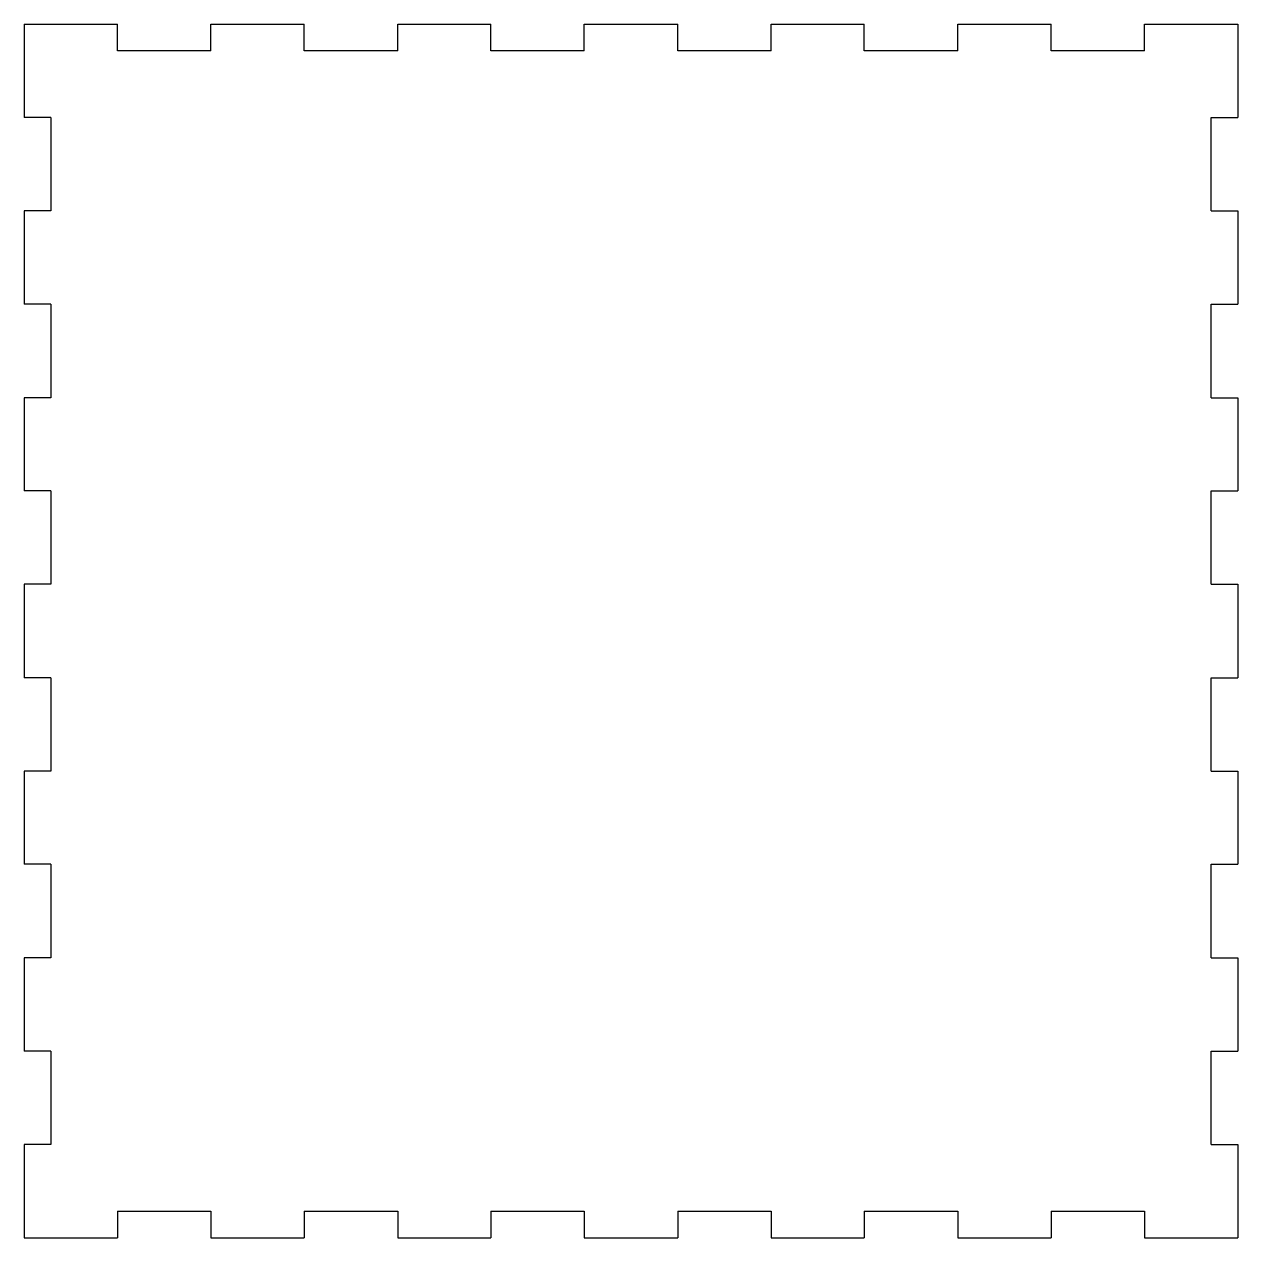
# Model space of a CAD drawing. Extents: x 0 to 126, y 1 to 126.
import ezdxf

# ---------------------------------------------------------------- set-up
doc = ezdxf.new("R2010")
doc.units = 0
doc.layers.add('VISIBLE', color=7, linetype='CONTINUOUS')

msp = doc.modelspace()

# ---------------------------------------------------------------- linework, layer by layer
at = {"layer": 'VISIBLE'}
for p, q in [((0.5, 126), (10.15, 126)), ((0.5, 126), (0.5, 116.35)), ((10.15, 123.25), (10.15, 126)), ((19.81, 126), (29.46, 126)), ((19.81, 123.25), (19.81, 126)), ((29.46, 123.25), (29.46, 126)), ((39.12, 126), (48.77, 126)), ((39.12, 123.25), (39.12, 126)), ((48.77, 123.25), (48.77, 126)), ((58.42, 126), (68.08, 126)), ((58.42, 123.25), (58.42, 126)), ((68.08, 123.25), (68.08, 126)), ((77.73, 126), (87.38, 126)), ((77.73, 123.25), (77.73, 126)), ((87.38, 123.25), (87.38, 126)), ((97.04, 126), (106.69, 126)), ((97.04, 123.25), (97.04, 126)), ((106.69, 123.25), (106.69, 126)), ((116.35, 126), (126, 126)), ((116.35, 123.25), (116.35, 126)), ((126, 126), (126, 116.35)), ((19.81, 123.25), (10.15, 123.25)), ((39.12, 123.25), (29.46, 123.25)), ((58.42, 123.25), (48.77, 123.25)), ((77.73, 123.25), (68.08, 123.25)), ((97.04, 123.25), (87.38, 123.25)), ((116.35, 123.25), (106.69, 123.25)), ((3.25, 116.35), (0.5, 116.35)), ((3.25, 116.35), (3.25, 106.69)), ((123.25, 106.69), (123.25, 116.35)), ((123.25, 116.35), (126, 116.35)), ((3.25, 106.69), (0.5, 106.69)), ((0.5, 106.69), (0.5, 97.04)), ((123.25, 106.69), (126, 106.69)), ((126, 106.69), (126, 97.04)), ((3.25, 97.04), (0.5, 97.04)), ((3.25, 97.04), (3.25, 87.38)), ((123.25, 87.38), (123.25, 97.04)), ((123.25, 97.04), (126, 97.04)), ((3.25, 87.38), (0.5, 87.38)), ((0.5, 87.38), (0.5, 77.73)), ((123.25, 87.38), (126, 87.38)), ((126, 87.38), (126, 77.73)), ((3.25, 77.73), (0.5, 77.73)), ((3.25, 77.73), (3.25, 68.08)), ((123.25, 68.08), (123.25, 77.73)), ((123.25, 77.73), (126, 77.73)), ((3.25, 68.08), (0.5, 68.08)), ((0.5, 68.08), (0.5, 58.42)), ((123.25, 68.08), (126, 68.08)), ((126, 68.08), (126, 58.42)), ((3.25, 58.42), (0.5, 58.42)), ((3.25, 58.42), (3.25, 48.77)), ((123.25, 48.77), (123.25, 58.42)), ((123.25, 58.42), (126, 58.42)), ((3.25, 48.77), (0.5, 48.77)), ((0.5, 48.77), (0.5, 39.12)), ((123.25, 48.77), (126, 48.77)), ((126, 48.77), (126, 39.12)), ((3.25, 39.12), (0.5, 39.12)), ((3.25, 39.12), (3.25, 29.46)), ((123.25, 29.46), (123.25, 39.12)), ((123.25, 39.12), (126, 39.12)), ((3.25, 29.46), (0.5, 29.46)), ((0.5, 29.46), (0.5, 19.81)), ((123.25, 29.46), (126, 29.46)), ((126, 29.46), (126, 19.81)), ((3.25, 19.81), (0.5, 19.81)), ((3.25, 19.81), (3.25, 10.15)), ((123.25, 10.15), (123.25, 19.81)), ((123.25, 19.81), (126, 19.81)), ((3.25, 10.15), (0.5, 10.15)), ((0.5, 10.15), (0.5, 0.5)), ((123.25, 10.15), (126, 10.15)), ((126, 10.15), (126, 0.5)), ((10.15, 3.25), (10.15, 0.5)), ((10.15, 3.25), (19.81, 3.25)), ((19.81, 3.25), (19.81, 0.5)), ((29.46, 3.25), (29.46, 0.5)), ((29.46, 3.25), (39.12, 3.25)), ((39.12, 3.25), (39.12, 0.5)), ((48.77, 3.25), (48.77, 0.5)), ((48.77, 3.25), (58.42, 3.25)), ((58.42, 3.25), (58.42, 0.5)), ((68.08, 3.25), (68.08, 0.5)), ((68.08, 3.25), (77.73, 3.25)), ((77.73, 3.25), (77.73, 0.5)), ((87.38, 3.25), (87.38, 0.5)), ((87.38, 3.25), (97.04, 3.25)), ((97.04, 3.25), (97.04, 0.5)), ((106.69, 3.25), (106.69, 0.5)), ((106.69, 3.25), (116.35, 3.25)), ((116.35, 3.25), (116.35, 0.5)), ((0.5, 0.5), (10.15, 0.5)), ((19.81, 0.5), (29.46, 0.5)), ((39.12, 0.5), (48.77, 0.5)), ((58.42, 0.5), (68.08, 0.5)), ((77.73, 0.5), (87.38, 0.5)), ((97.04, 0.5), (106.69, 0.5)), ((116.35, 0.5), (126, 0.5))]:
    msp.add_line(p, q, dxfattribs=at)

doc.saveas('drawing.dxf')
